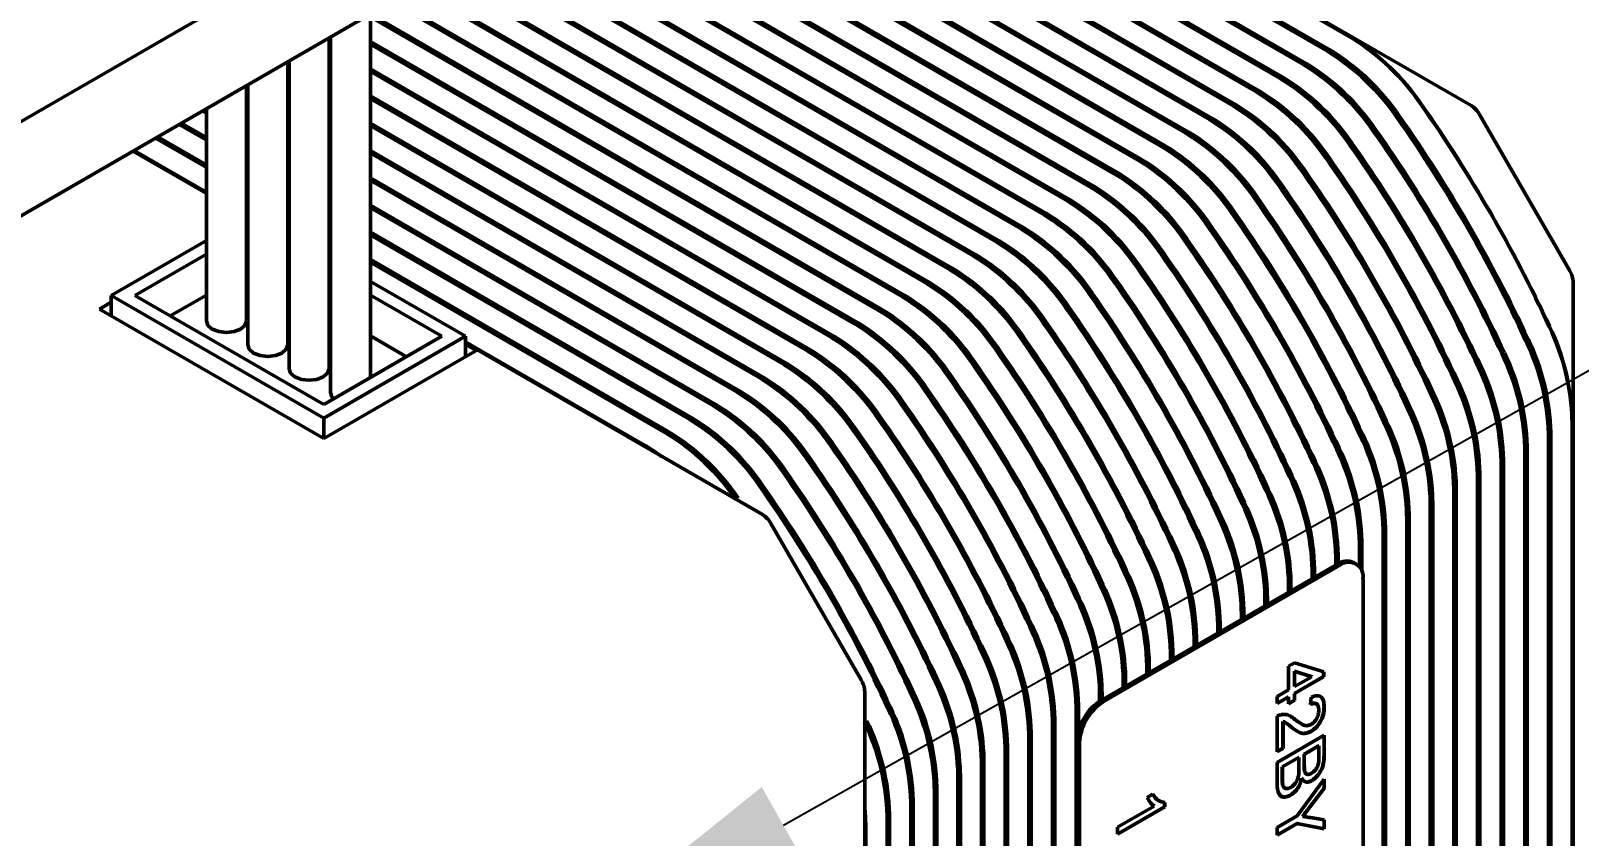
# Model space of a CAD drawing. Header units: millimetres. Extents: x 0 to 2215, y 0 to 863.
# Drawn here: x 1411.73 to 1434.9, y 545.28 to 557.33 of the extents above; entities that cross this region are included whole.
import ezdxf
from ezdxf import colors
from ezdxf.entities.mleader import LeaderData, LeaderLine
from ezdxf.math import Vec2, Vec3

# ---------------------------------------------------------------- set-up
doc = ezdxf.new("R2010")
doc.units = ezdxf.units.MM
doc.layers.add('粗实线层', color=7, linetype='Continuous', lineweight=50)
doc.styles.get("Standard").update_dxf_attribs({"font": ''})
doc.styles.get('Standard').set_extended_font_data('汉仪长仿宋体')

msp = doc.modelspace()

# ---------------------------------------------------------------- linework, layer by layer
at = {"layer": '粗实线层'}
for p, q in [((1324.817, 505.883), (1452.096, 579.359)), ((1394.357, 544.618), (1429.535, 564.926)), ((1431.493, 557.226), (1423.845, 561.641)), ((1423.863, 561.651), (1433.289, 556.21)), ((1431.139, 557.022), (1423.492, 561.437)), ((1423.527, 561.458), (1431.175, 557.043)), ((1430.786, 556.818), (1423.138, 561.233)), ((1423.174, 561.253), (1430.821, 556.839)), ((1422.466, 560.845), (1430.114, 556.43)), ((1430.432, 556.614), (1422.785, 561.029)), ((1422.82, 561.049), (1430.468, 556.635)), ((1429.725, 556.206), (1422.078, 560.621)), ((1422.113, 560.641), (1429.76, 556.226)), ((1430.079, 556.41), (1422.431, 560.825)), ((1429.372, 556.002), (1421.724, 560.417)), ((1421.759, 560.437), (1429.407, 556.022)), ((1429.018, 555.798), (1421.37, 560.213)), ((1421.406, 560.233), (1429.053, 555.818)), ((1428.664, 555.594), (1421.017, 560.008)), ((1421.052, 560.029), (1428.7, 555.614)), ((1428.311, 555.39), (1420.663, 559.804)), ((1420.699, 559.825), (1428.346, 555.41)), ((1427.957, 555.185), (1420.31, 559.6)), ((1420.345, 559.621), (1427.993, 555.206)), ((1419.638, 559.212), (1427.286, 554.798)), ((1427.604, 554.981), (1419.956, 559.396)), ((1419.992, 559.417), (1427.639, 555.002)), ((1426.897, 554.573), (1419.249, 558.988)), ((1419.284, 559.008), (1426.932, 554.594)), ((1427.25, 554.777), (1419.603, 559.192)), ((1426.543, 554.369), (1418.896, 558.784)), ((1418.931, 558.804), (1426.579, 554.389)), ((1426.19, 554.165), (1418.542, 558.58)), ((1418.577, 558.6), (1426.225, 554.185)), ((1425.836, 553.961), (1418.188, 558.376)), ((1418.224, 558.396), (1425.871, 553.981)), ((1425.482, 553.757), (1417.835, 558.172)), ((1417.87, 558.192), (1425.518, 553.777)), ((1425.129, 553.553), (1417.481, 557.967)), ((1417.517, 557.988), (1425.164, 553.573)), ((1424.775, 553.348), (1417.128, 557.763)), ((1417.163, 557.784), (1424.811, 553.369)), ((1416.812, 552.138), (1416.812, 557.581)), ((1416.812, 557.578), (1424.457, 553.165)), ((1424.422, 553.144), (1416.812, 557.537)), ((1416.193, 552.271), (1416.193, 557.224)), ((1416.212, 557.235), (1416.212, 551.914)), ((1416.812, 557.17), (1424.104, 552.961)), ((1424.068, 552.94), (1416.812, 557.129)), ((1431.511, 557.216), (1431.493, 557.226)), ((1416.193, 557.119), (1416.212, 557.108)), ((1416.212, 557.067), (1416.193, 557.078)), ((1431.157, 557.012), (1431.139, 557.022)), ((1431.157, 557.012), (1431.14, 557.022)), ((1415.575, 552.628), (1415.575, 556.867)), ((1415.593, 556.877), (1415.593, 552.271)), ((1416.193, 556.711), (1416.212, 556.7)), ((1416.212, 556.659), (1416.193, 556.67)), ((1416.812, 556.762), (1423.75, 552.757)), ((1423.715, 552.736), (1416.812, 556.721)), ((1430.804, 556.808), (1430.786, 556.818)), ((1430.803, 556.808), (1430.786, 556.818)), ((1414.956, 552.986), (1414.956, 556.509)), ((1414.975, 556.52), (1414.975, 552.628)), ((1415.575, 556.66), (1415.593, 556.649)), ((1415.593, 556.608), (1415.575, 556.619)), ((1430.45, 556.604), (1430.432, 556.614)), ((1430.45, 556.604), (1430.433, 556.614)), ((1414.956, 556.201), (1414.975, 556.19)), ((1415.575, 556.252), (1415.593, 556.241)), ((1415.593, 556.2), (1415.575, 556.211)), ((1416.193, 556.303), (1416.212, 556.292)), ((1416.212, 556.251), (1416.193, 556.262)), ((1416.812, 556.354), (1423.397, 552.552)), ((1423.361, 552.532), (1416.812, 556.313)), ((1429.743, 556.196), (1429.725, 556.206)), ((1429.743, 556.196), (1429.725, 556.206)), ((1430.097, 556.4), (1430.079, 556.41)), ((1430.096, 556.4), (1430.079, 556.41)), ((1414.356, 556.098), (1414.299, 556.131)), ((1414.335, 556.151), (1414.356, 556.139)), ((1414.356, 556.163), (1414.356, 552.986)), ((1414.975, 556.149), (1414.956, 556.16)), ((1429.39, 555.991), (1429.372, 556.002)), ((1429.389, 555.992), (1429.372, 556.002)), ((1434.765, 553.737), (1433.414, 556.078)), ((1413.628, 555.743), (1414.356, 555.322)), ((1414.356, 555.69), (1413.946, 555.926)), ((1413.981, 555.947), (1414.356, 555.731)), ((1414.956, 555.792), (1414.975, 555.782)), ((1414.975, 555.741), (1414.956, 555.752)), ((1415.575, 555.843), (1415.593, 555.833)), ((1415.593, 555.792), (1415.575, 555.803)), ((1416.193, 555.894), (1416.212, 555.884)), ((1416.212, 555.843), (1416.193, 555.854)), ((1416.812, 555.945), (1423.043, 552.348)), ((1423.008, 552.328), (1416.812, 555.905)), ((1429.036, 555.787), (1429.018, 555.798)), ((1429.036, 555.788), (1429.018, 555.798)), ((1413.256, 555.528), (1414.356, 554.894)), ((1413.274, 555.539), (1414.356, 554.914)), ((1414.356, 555.282), (1413.592, 555.722)), ((1416.812, 555.537), (1422.689, 552.144)), ((1428.682, 555.583), (1428.664, 555.594)), ((1428.682, 555.583), (1428.665, 555.593)), ((1414.956, 555.384), (1414.975, 555.373)), ((1414.975, 555.333), (1414.956, 555.343)), ((1415.575, 555.435), (1415.593, 555.424)), ((1415.593, 555.384), (1415.575, 555.394)), ((1416.193, 555.486), (1416.212, 555.475)), ((1416.212, 555.435), (1416.193, 555.445)), ((1422.654, 552.124), (1416.812, 555.496)), ((1428.329, 555.379), (1428.311, 555.39)), ((1428.329, 555.379), (1428.311, 555.389)), ((1416.193, 555.078), (1416.212, 555.067)), ((1416.812, 555.129), (1422.336, 551.94)), ((1422.301, 551.92), (1416.812, 555.088)), ((1427.975, 555.175), (1427.957, 555.185)), ((1427.975, 555.175), (1427.958, 555.185)), ((1414.956, 554.976), (1414.975, 554.965)), ((1414.975, 554.924), (1414.956, 554.935)), ((1415.575, 555.027), (1415.593, 555.016)), ((1415.593, 554.975), (1415.575, 554.986)), ((1416.212, 555.026), (1416.193, 555.037)), ((1427.622, 554.971), (1427.604, 554.981)), ((1427.621, 554.971), (1427.604, 554.981)), ((1415.575, 554.619), (1415.593, 554.608)), ((1415.593, 554.567), (1415.575, 554.578)), ((1416.193, 554.67), (1416.212, 554.659)), ((1416.212, 554.618), (1416.193, 554.629)), ((1416.812, 554.721), (1421.982, 551.736)), ((1421.947, 551.716), (1416.812, 554.68)), ((1427.268, 554.767), (1427.25, 554.777)), ((1427.268, 554.767), (1427.251, 554.777)), ((1414.956, 554.568), (1414.975, 554.557)), ((1414.956, 554.547), (1414.965, 554.542)), ((1414.975, 554.547), (1414.956, 554.537)), ((1426.561, 554.359), (1426.543, 554.369)), ((1426.561, 554.359), (1426.543, 554.369)), ((1426.915, 554.563), (1426.897, 554.573)), ((1426.914, 554.563), (1426.897, 554.573)), ((1414.356, 554.19), (1412.932, 553.368)), ((1414.975, 554.343), (1414.956, 554.332)), ((1415.593, 554.281), (1415.575, 554.292)), ((1416.193, 554.262), (1416.212, 554.251)), ((1416.212, 554.21), (1416.193, 554.221)), ((1416.812, 554.313), (1421.629, 551.532)), ((1421.593, 551.512), (1416.812, 554.272)), ((1426.208, 554.155), (1426.19, 554.165)), ((1426.207, 554.155), (1426.19, 554.165)), ((1414.356, 553.986), (1413.286, 553.368)), ((1415.593, 554.077), (1415.575, 554.088)), ((1416.212, 553.924), (1416.193, 553.935)), ((1416.812, 553.904), (1421.275, 551.328)), ((1425.854, 553.95), (1425.836, 553.961)), ((1425.854, 553.951), (1425.836, 553.961)), ((1414.975, 553.731), (1414.956, 553.72)), ((1416.212, 553.72), (1416.193, 553.731)), ((1421.24, 551.307), (1416.812, 553.864)), ((1425.5, 553.746), (1425.482, 553.757)), ((1425.5, 553.746), (1425.483, 553.757)), ((1415.593, 553.465), (1415.575, 553.476)), ((1418.236, 552.756), (1416.812, 553.578)), ((1425.147, 553.542), (1425.129, 553.553)), ((1425.147, 553.542), (1425.129, 553.552)), ((1434.817, 539.823), (1434.817, 553.563)), ((1412.932, 553.266), (1412.755, 553.164)), ((1412.932, 553.368), (1412.932, 553.062)), ((1412.932, 553.368), (1416.114, 551.531)), ((1413.286, 553.368), (1416.114, 551.736)), ((1414.356, 553.374), (1413.816, 553.062)), ((1417.882, 552.756), (1416.812, 553.374)), ((1424.793, 553.338), (1424.775, 553.348)), ((1424.793, 553.338), (1424.776, 553.348)), ((1412.755, 553.164), (1416.114, 551.225)), ((1416.212, 553.108), (1416.193, 553.119)), ((1424.44, 553.134), (1424.422, 553.144)), ((1424.44, 553.134), (1424.422, 553.144)), ((1416.114, 551.531), (1418.236, 552.756)), ((1416.114, 551.736), (1417.882, 552.756)), ((1417.352, 552.45), (1416.812, 552.761)), ((1418.236, 552.756), (1418.236, 552.45)), ((1423.733, 552.726), (1423.715, 552.736)), ((1423.732, 552.726), (1423.715, 552.736)), ((1424.086, 552.93), (1424.068, 552.94)), ((1424.086, 552.93), (1424.069, 552.94)), ((1416.114, 551.225), (1418.412, 552.552)), ((1418.236, 552.674), (1420.922, 551.124)), ((1418.395, 552.542), (1418.236, 552.634)), ((1418.412, 552.552), (1422.682, 550.087)), ((1423.379, 552.522), (1423.361, 552.532)), ((1423.379, 552.522), (1423.361, 552.532)), ((1423.026, 552.318), (1423.008, 552.328)), ((1423.025, 552.318), (1423.008, 552.328)), ((1422.672, 552.114), (1422.654, 552.124)), ((1422.672, 552.114), (1422.654, 552.124)), ((1422.318, 551.909), (1422.301, 551.92)), ((1422.318, 551.91), (1422.301, 551.92)), ((1421.965, 551.705), (1421.947, 551.716)), ((1421.965, 551.705), (1421.947, 551.716)), ((1416.114, 551.531), (1416.114, 551.225)), ((1421.611, 551.501), (1421.593, 551.512)), ((1421.611, 551.501), (1421.594, 551.511)), ((1434.8, 551.52), (1434.8, 551.499)), ((1434.8, 541.866), (1434.8, 551.499)), ((1421.258, 551.297), (1421.24, 551.307)), ((1421.258, 551.297), (1421.24, 551.307)), ((1434.092, 551.111), (1434.092, 551.091)), ((1434.128, 551.111), (1434.128, 541.478)), ((1434.446, 551.315), (1434.446, 551.295)), ((1434.446, 541.662), (1434.446, 551.295)), ((1434.481, 551.315), (1434.481, 541.682)), ((1433.739, 550.907), (1433.739, 550.887)), ((1433.739, 541.254), (1433.739, 550.887)), ((1433.774, 550.907), (1433.774, 541.274)), ((1434.092, 541.458), (1434.092, 551.091)), ((1433.385, 550.703), (1433.385, 550.683)), ((1433.385, 541.05), (1433.385, 550.683)), ((1433.421, 550.703), (1433.421, 541.07)), ((1433.032, 550.499), (1433.032, 550.479)), ((1433.032, 540.846), (1433.032, 550.479)), ((1433.067, 550.499), (1433.067, 540.866)), ((1432.678, 550.295), (1432.678, 550.275)), ((1432.678, 540.641), (1432.678, 550.275)), ((1432.714, 550.295), (1432.714, 540.662)), ((1424.159, 547.614), (1422.807, 549.955)), ((1432.325, 550.091), (1432.325, 550.07)), ((1432.325, 540.437), (1432.325, 550.07)), ((1432.36, 550.091), (1432.36, 540.458)), ((1431.971, 549.887), (1431.971, 549.866)), ((1431.971, 540.233), (1431.971, 549.866)), ((1432.006, 549.887), (1432.006, 540.254)), ((1431.264, 549.479), (1431.264, 549.458)), ((1431.299, 549.479), (1431.299, 549.357)), ((1431.618, 549.683), (1431.618, 549.662)), ((1431.618, 549.307), (1431.618, 549.662)), ((1431.653, 549.683), (1431.653, 549.24)), ((1431.282, 549.347), (1427.746, 547.306)), ((1431.317, 549.327), (1427.782, 547.285)), ((1430.91, 549.274), (1430.91, 549.254)), ((1430.91, 549.133), (1430.91, 549.254)), ((1430.946, 549.274), (1430.946, 549.153)), ((1431.264, 549.337), (1431.264, 549.458)), ((1431.567, 549.351), (1431.532, 549.372)), ((1430.557, 549.07), (1430.557, 549.05)), ((1430.557, 548.929), (1430.557, 549.05)), ((1430.592, 549.07), (1430.592, 548.949)), ((1431.671, 540.549), (1431.671, 549.122)), ((1430.203, 548.866), (1430.203, 548.846)), ((1430.203, 548.724), (1430.203, 548.846)), ((1430.239, 548.866), (1430.239, 548.745)), ((1429.85, 548.662), (1429.85, 548.642)), ((1429.85, 548.52), (1429.85, 548.642)), ((1429.885, 548.662), (1429.885, 548.541)), ((1429.496, 548.458), (1429.496, 548.438)), ((1429.496, 548.316), (1429.496, 548.438)), ((1429.532, 548.458), (1429.532, 548.337)), ((1429.143, 548.254), (1429.143, 548.233)), ((1429.143, 548.112), (1429.143, 548.233)), ((1429.178, 548.254), (1429.178, 548.133)), ((1428.789, 548.05), (1428.789, 548.029)), ((1428.789, 547.908), (1428.789, 548.029)), ((1428.825, 548.05), (1428.825, 547.928)), ((1430.556, 547.818), (1430.647, 547.871)), ((1430.647, 547.871), (1431.082, 547.735)), ((1428.082, 547.642), (1428.082, 547.621)), ((1428.117, 547.642), (1428.117, 547.52)), ((1428.436, 547.846), (1428.436, 547.825)), ((1428.436, 547.704), (1428.436, 547.825)), ((1428.471, 547.846), (1428.471, 547.724)), ((1430.556, 547.463), (1430.556, 547.818)), ((1430.898, 547.664), (1430.643, 547.744)), ((1430.643, 547.744), (1430.643, 547.517)), ((1430.643, 547.744), (1430.647, 547.742)), ((1431.078, 547.663), (1430.643, 547.412)), ((1430.647, 547.742), (1430.647, 547.515)), ((1430.902, 547.662), (1430.647, 547.742)), ((1430.647, 547.515), (1430.902, 547.662)), ((1431.082, 547.661), (1430.647, 547.41)), ((1430.898, 547.664), (1430.902, 547.662)), ((1431.078, 547.736), (1431.078, 547.663)), ((1431.078, 547.663), (1431.082, 547.661)), ((1431.082, 547.735), (1431.082, 547.661)), ((1424.211, 533.7), (1424.211, 547.44)), ((1427.728, 547.437), (1427.728, 547.417)), ((1427.728, 547.295), (1427.728, 547.417)), ((1427.764, 547.437), (1427.764, 547.316)), ((1428.082, 547.5), (1428.082, 547.621)), ((1430.384, 547.363), (1430.556, 547.463)), ((1430.643, 547.517), (1430.647, 547.515)), ((1430.643, 547.412), (1430.643, 547.308)), ((1430.643, 547.412), (1430.647, 547.41)), ((1430.647, 547.41), (1430.647, 547.306)), ((1427.375, 547.233), (1427.375, 547.213)), ((1427.375, 537.58), (1427.375, 547.213)), ((1427.41, 547.233), (1427.41, 546.831)), ((1430.384, 547.258), (1430.384, 547.363)), ((1430.553, 547.36), (1430.384, 547.263)), ((1430.556, 547.358), (1430.384, 547.258)), ((1430.553, 547.36), (1430.556, 547.358)), ((1430.556, 547.253), (1430.556, 547.358)), ((1430.643, 547.308), (1430.556, 547.257)), ((1430.647, 547.306), (1430.556, 547.253)), ((1430.643, 547.308), (1430.647, 547.306)), ((1430.883, 547.243), (1430.892, 547.353)), ((1431.087, 547.208), (1431.091, 547.206)), ((1427.021, 547.029), (1427.021, 547.009)), ((1427.021, 537.376), (1427.021, 547.009)), ((1427.057, 547.029), (1427.057, 537.396)), ((1430.384, 546.536), (1430.384, 547.07)), ((1430.471, 546.99), (1430.471, 546.59)), ((1430.471, 546.99), (1430.475, 546.988)), ((1430.475, 546.988), (1430.475, 546.588)), ((1430.57, 547.079), (1430.587, 547.069)), ((1430.608, 547.055), (1430.645, 547.025)), ((1430.645, 547.025), (1430.754, 546.953)), ((1430.645, 547.025), (1430.648, 547.023)), ((1426.668, 546.825), (1426.668, 546.805)), ((1426.668, 537.172), (1426.668, 546.805)), ((1426.703, 546.825), (1426.703, 537.192)), ((1430.384, 546.379), (1431.091, 546.787)), ((1430.892, 546.844), (1430.896, 546.842)), ((1431.087, 546.785), (1431.087, 546.484)), ((1431.091, 546.787), (1431.091, 546.482)), ((1426.314, 546.621), (1426.314, 546.601)), ((1426.314, 536.968), (1426.314, 546.601)), ((1426.35, 546.621), (1426.35, 536.988)), ((1427.393, 546.694), (1427.393, 538.12)), ((1427.428, 546.673), (1427.428, 538.099)), ((1430.471, 546.59), (1430.384, 546.54)), ((1430.475, 546.588), (1430.384, 546.536)), ((1430.471, 546.59), (1430.475, 546.588)), ((1431.006, 546.627), (1430.788, 546.501)), ((1430.788, 546.501), (1430.788, 546.333)), ((1430.788, 546.501), (1430.792, 546.499)), ((1431.009, 546.625), (1430.792, 546.499)), ((1430.792, 546.499), (1430.792, 546.331)), ((1431.006, 546.627), (1431.009, 546.625)), ((1431.009, 546.469), (1431.009, 546.625)), ((1425.961, 546.417), (1425.961, 546.397)), ((1425.961, 536.764), (1425.961, 546.397)), ((1425.996, 546.417), (1425.996, 536.784)), ((1430.384, 546.073), (1430.384, 546.379)), ((1430.707, 546.454), (1430.462, 546.313)), ((1430.462, 546.313), (1430.462, 546.12)), ((1430.462, 546.313), (1430.466, 546.311)), ((1430.71, 546.452), (1430.466, 546.311)), ((1430.466, 546.311), (1430.466, 546.118)), ((1430.707, 546.454), (1430.71, 546.452)), ((1430.71, 546.272), (1430.71, 546.452)), ((1430.797, 546.24), (1430.8, 546.238)), ((1425.254, 546.009), (1425.254, 545.988)), ((1425.289, 546.009), (1425.289, 536.376)), ((1425.607, 546.213), (1425.607, 546.192)), ((1425.607, 536.559), (1425.607, 546.192)), ((1425.643, 546.213), (1425.643, 536.58)), ((1430.465, 546.052), (1430.469, 546.05)), ((1430.684, 545.577), (1431.091, 546.127)), ((1430.752, 546.142), (1430.756, 546.14)), ((1430.904, 546.108), (1430.908, 546.106)), ((1431.087, 546.122), (1431.087, 545.992)), ((1431.091, 546.127), (1431.091, 545.99)), ((1424.9, 545.805), (1424.9, 545.784)), ((1424.9, 536.151), (1424.9, 545.784)), ((1424.935, 545.805), (1424.935, 536.172)), ((1425.254, 536.355), (1425.254, 545.988)), ((1428.441, 545.854), (1428.525, 545.903)), ((1428.698, 545.781), (1428.698, 545.714)), ((1428.702, 545.779), (1428.702, 545.712)), ((1430.583, 545.891), (1430.586, 545.889)), ((1431.087, 545.992), (1430.871, 545.709)), ((1431.091, 545.99), (1430.875, 545.707)), ((1431.087, 545.992), (1431.091, 545.99)), ((1424.547, 545.601), (1424.547, 545.58)), ((1424.547, 535.947), (1424.547, 545.58)), ((1424.582, 545.601), (1424.582, 535.968)), ((1427.994, 545.408), (1428.545, 545.726)), ((1428.698, 545.714), (1427.994, 545.307)), ((1428.702, 545.712), (1427.994, 545.303)), ((1428.698, 545.714), (1428.702, 545.712)), ((1430.384, 545.404), (1430.684, 545.577)), ((1430.766, 545.571), (1430.77, 545.569)), ((1430.883, 545.552), (1431.091, 545.52)), ((1424.228, 545.396), (1424.228, 535.763)), ((1427.994, 545.303), (1427.994, 545.408)), ((1430.68, 545.464), (1430.384, 545.293)), ((1430.684, 545.462), (1430.384, 545.289)), ((1430.384, 545.289), (1430.384, 545.404)), ((1431.087, 545.385), (1430.68, 545.464)), ((1430.68, 545.464), (1430.684, 545.462)), ((1431.091, 545.383), (1430.684, 545.462)), ((1431.087, 545.52), (1431.087, 545.385)), ((1431.087, 545.385), (1431.091, 545.383)), ((1431.091, 545.52), (1431.091, 545.383))]:
    msp.add_line(p, q, dxfattribs=at)
at = {"layer": '粗实线层', "flags": 128}
for points in [[(1414.356, 552.986), (1414.379, 552.919), (1414.444, 552.863), (1414.541, 552.826), (1414.656, 552.812), (1414.771, 552.826), (1414.868, 552.863)], [(1414.868, 552.863), (1414.933, 552.919), (1414.956, 552.986)], [(1414.975, 552.628), (1414.997, 552.562), (1415.062, 552.506), (1415.16, 552.468), (1415.275, 552.455), (1415.389, 552.468), (1415.487, 552.506)], [(1415.487, 552.506), (1415.552, 552.562), (1415.575, 552.628)], [(1415.593, 552.271), (1415.616, 552.205), (1415.681, 552.149), (1415.778, 552.111), (1415.893, 552.098), (1416.008, 552.111), (1416.105, 552.149)], [(1416.105, 552.149), (1416.17, 552.205), (1416.193, 552.271)], [(1416.212, 551.914), (1416.235, 551.848), (1416.26, 551.82)], [(1420.922, 551.124), (1421.061, 551.037), (1421.171, 550.959)], [(1424.211, 545.695), (1424.223, 545.56), (1424.228, 545.396)]]:
    msp.add_lwpolyline(points, dxfattribs=at)
at = {"layer": '粗实线层'}
for centre, radius, start, end in [((1429.713, 554.317), 3.411, 34.1477, 58.5411), ((1429.748, 554.336), 3.377, 34.1477, 58.5411), ((1429.359, 554.113), 3.411, 34.1477, 58.5411), ((1429.395, 554.132), 3.377, 34.1477, 58.5411), ((1429.395, 554.133), 3.411, 34.1477, 58.5411), ((1429.006, 553.909), 3.411, 34.1477, 58.5411), ((1429.041, 553.928), 3.377, 34.1477, 58.5411), ((1429.041, 553.929), 3.411, 34.1477, 58.5411), ((1428.652, 553.705), 3.411, 34.1477, 58.5411), ((1428.688, 553.723), 3.377, 34.1477, 58.5411), ((1428.687, 553.725), 3.411, 34.1477, 58.5411), ((1427.945, 553.296), 3.411, 34.1477, 58.5411), ((1427.98, 553.317), 3.411, 34.1477, 58.5411), ((1428.299, 553.5), 3.411, 34.1477, 58.5411), ((1428.334, 553.519), 3.377, 34.1477, 58.5411), ((1428.334, 553.521), 3.411, 34.1477, 58.5411), ((1414.91, 543.834), 21.549, 24.8786, 35.1214), ((1414.952, 543.859), 21.506, 24.8786, 35.1214), ((1433.098, 555.904), 0.361, 28.8556, 58.0453), ((1427.591, 553.092), 3.411, 34.1477, 58.5411), ((1427.627, 553.111), 3.377, 34.1477, 58.5411), ((1427.627, 553.113), 3.411, 34.1477, 58.5411), ((1427.98, 553.315), 3.377, 34.1477, 58.5411), ((1414.556, 543.63), 21.549, 24.8786, 35.1214), ((1414.599, 543.654), 21.506, 24.8786, 35.1214), ((1414.592, 543.65), 21.549, 24.8786, 35.1214), ((1427.238, 552.888), 3.411, 34.1477, 58.5411), ((1427.273, 552.907), 3.377, 34.1477, 58.5411), ((1427.273, 552.909), 3.411, 34.1477, 58.5411), ((1414.203, 543.426), 21.549, 24.8786, 35.1214), ((1414.245, 543.45), 21.506, 24.8786, 35.1214), ((1414.238, 543.446), 21.549, 24.8786, 35.1214), ((1426.884, 552.684), 3.411, 34.1477, 58.5411), ((1426.92, 552.703), 3.377, 34.1477, 58.5411), ((1426.92, 552.704), 3.411, 34.1477, 58.5411), ((1413.849, 543.222), 21.549, 24.8786, 35.1214), ((1413.892, 543.246), 21.506, 24.8786, 35.1214), ((1413.884, 543.242), 21.549, 24.8786, 35.1214), ((1426.531, 552.48), 3.411, 34.1477, 58.5411), ((1426.566, 552.499), 3.377, 34.1477, 58.5411), ((1426.566, 552.5), 3.411, 34.1477, 58.5411), ((1413.496, 543.018), 21.549, 24.8786, 35.1214), ((1413.538, 543.042), 21.506, 24.8786, 35.1214), ((1413.531, 543.038), 21.549, 24.8786, 35.1214), ((1426.177, 552.276), 3.411, 34.1477, 58.5411), ((1426.213, 552.295), 3.377, 34.1477, 58.5411), ((1426.213, 552.296), 3.411, 34.1477, 58.5411), ((1413.142, 542.814), 21.549, 24.8786, 35.1214), ((1413.185, 542.838), 21.506, 24.8786, 35.1214), ((1413.177, 542.834), 21.549, 24.8786, 35.1214), ((1425.824, 552.072), 3.411, 34.1477, 58.5411), ((1425.859, 552.091), 3.377, 34.1477, 58.5411), ((1425.859, 552.092), 3.411, 34.1477, 58.5411), ((1412.47, 542.426), 21.549, 24.8786, 35.1214), ((1412.788, 542.609), 21.549, 24.8786, 35.1214), ((1412.831, 542.634), 21.506, 24.8786, 35.1214), ((1412.824, 542.63), 21.549, 24.8786, 35.1214), ((1425.152, 551.684), 3.411, 34.1477, 58.5411), ((1425.47, 551.868), 3.411, 34.1477, 58.5411), ((1425.506, 551.887), 3.377, 34.1477, 58.5411), ((1425.505, 551.888), 3.411, 34.1477, 58.5411), ((1412.081, 542.201), 21.549, 24.8786, 35.1214), ((1412.124, 542.226), 21.506, 24.8786, 35.1214), ((1412.117, 542.222), 21.549, 24.8786, 35.1214), ((1412.435, 542.405), 21.549, 24.8786, 35.1214), ((1412.477, 542.43), 21.506, 24.8786, 35.1214), ((1424.763, 551.459), 3.411, 34.1477, 58.5411), ((1424.798, 551.478), 3.377, 34.1477, 58.5411), ((1424.798, 551.48), 3.411, 34.1477, 58.5411), ((1425.117, 551.664), 3.411, 34.1477, 58.5411), ((1425.152, 551.682), 3.377, 34.1477, 58.5411), ((1411.728, 541.997), 21.549, 24.8786, 35.1214), ((1411.77, 542.022), 21.506, 24.8786, 35.1214), ((1411.763, 542.018), 21.549, 24.8786, 35.1214), ((1424.409, 551.255), 3.411, 34.1477, 58.5411), ((1424.445, 551.274), 3.377, 34.1477, 58.5411), ((1424.445, 551.276), 3.411, 34.1477, 58.5411), ((1411.374, 541.793), 21.549, 24.8786, 35.1214), ((1411.417, 541.818), 21.506, 24.8786, 35.1214), ((1411.41, 541.813), 21.549, 24.8786, 35.1214), ((1424.056, 551.051), 3.411, 34.1477, 58.5411), ((1424.091, 551.07), 3.377, 34.1477, 58.5411), ((1424.091, 551.072), 3.411, 34.1477, 58.5411), ((1411.021, 541.589), 21.549, 24.8786, 35.1214), ((1411.063, 541.613), 21.506, 24.8786, 35.1214), ((1411.056, 541.609), 21.549, 24.8786, 35.1214), ((1423.702, 550.847), 3.411, 34.1477, 58.5411), ((1423.738, 550.866), 3.377, 34.1477, 58.5411), ((1423.738, 550.868), 3.411, 34.1477, 58.5411), ((1410.667, 541.385), 21.549, 24.8786, 35.1214), ((1410.71, 541.409), 21.506, 24.8786, 35.1214), ((1410.703, 541.405), 21.549, 24.8786, 35.1214), ((1434.457, 553.55), 0.361, 1.9565, 31.1437), ((1423.349, 550.643), 3.411, 34.1477, 58.5411), ((1423.384, 550.662), 3.377, 34.1477, 58.5411), ((1423.384, 550.663), 3.411, 34.1477, 58.5411), ((1410.314, 541.181), 21.549, 24.8786, 35.1214), ((1410.356, 541.205), 21.506, 24.8786, 35.1214), ((1410.349, 541.201), 21.549, 24.8786, 35.1214), ((1422.995, 550.439), 3.411, 34.1477, 58.5411), ((1423.031, 550.458), 3.377, 34.1477, 58.5411), ((1423.031, 550.459), 3.411, 34.1477, 58.5411), ((1409.642, 540.793), 21.549, 24.8786, 35.1214), ((1409.96, 540.977), 21.549, 24.8786, 35.1214), ((1410.003, 541.001), 21.506, 24.8786, 35.1214), ((1409.995, 540.997), 21.549, 24.8786, 35.1214), ((1422.324, 550.051), 3.411, 34.1477, 58.5411), ((1422.642, 550.235), 3.411, 34.1477, 58.5411), ((1422.677, 550.254), 3.377, 34.1477, 58.5411), ((1422.677, 550.255), 3.411, 34.1477, 58.5411), ((1409.253, 540.568), 21.549, 24.8786, 35.1214), ((1409.295, 540.593), 21.506, 24.8786, 35.1214), ((1409.288, 540.589), 21.549, 24.8786, 35.1214), ((1409.606, 540.772), 21.549, 24.8786, 35.1214), ((1409.649, 540.797), 21.506, 24.8786, 35.1214), ((1421.935, 549.827), 3.411, 34.1477, 58.5411), ((1421.97, 549.845), 3.377, 34.1477, 58.5411), ((1421.97, 549.847), 3.411, 34.1477, 58.5411), ((1422.288, 550.031), 3.411, 34.1477, 58.5411), ((1422.324, 550.05), 3.377, 34.1477, 58.5411), ((1408.899, 540.364), 21.549, 24.8786, 35.1214), ((1408.942, 540.389), 21.506, 24.8786, 35.1214), ((1408.935, 540.385), 21.549, 24.8786, 35.1214), ((1431.389, 551.412), 3.411, 1.461, 25.8519), ((1431.423, 551.433), 3.377, 1.461, 25.8519), ((1421.581, 549.622), 3.411, 34.1477, 58.5411), ((1421.617, 549.641), 3.377, 34.1477, 58.5411), ((1421.616, 549.643), 3.411, 34.1477, 58.5411), ((1408.546, 540.16), 21.549, 24.8786, 35.1214), ((1408.588, 540.185), 21.506, 24.8786, 35.1214), ((1408.581, 540.181), 21.549, 24.8786, 35.1214), ((1430.682, 551.004), 3.411, 1.461, 25.8519), ((1430.716, 551.025), 3.377, 1.461, 25.8519), ((1430.717, 551.024), 3.411, 1.461, 25.8519), ((1431.036, 551.208), 3.411, 1.461, 25.8519), ((1431.07, 551.229), 3.377, 1.461, 25.8519), ((1431.071, 551.228), 3.411, 1.461, 25.8519), ((1421.227, 549.418), 3.411, 34.1477, 58.5411), ((1421.263, 549.437), 3.377, 34.1477, 58.5411), ((1421.263, 549.439), 3.411, 34.1477, 58.5411), ((1408.192, 539.956), 21.549, 24.8786, 35.1214), ((1408.235, 539.981), 21.506, 24.8786, 35.1214), ((1408.228, 539.976), 21.549, 24.8786, 35.1214), ((1430.329, 550.8), 3.411, 1.461, 25.8519), ((1430.363, 550.821), 3.377, 1.461, 25.8519), ((1430.364, 550.82), 3.411, 1.461, 25.8519), ((1420.874, 549.214), 3.411, 34.1477, 58.5411), ((1420.909, 549.233), 3.377, 34.1477, 58.5411), ((1420.909, 549.235), 3.411, 34.1477, 58.5411), ((1407.839, 539.752), 21.549, 24.8786, 35.1214), ((1407.881, 539.777), 21.506, 24.8786, 35.1214), ((1407.874, 539.772), 21.549, 24.8786, 35.1214), ((1429.975, 550.596), 3.411, 1.461, 25.8519), ((1430.009, 550.617), 3.377, 1.461, 25.8519), ((1430.01, 550.616), 3.411, 1.461, 25.8519), ((1420.52, 549.01), 3.411, 34.1477, 58.5411), ((1420.556, 549.029), 3.377, 34.1477, 58.5411), ((1420.556, 549.031), 3.411, 34.1477, 58.5411), ((1407.485, 539.548), 21.549, 24.8786, 35.1214), ((1407.528, 539.572), 21.506, 24.8786, 35.1214), ((1407.521, 539.568), 21.549, 24.8786, 35.1214), ((1429.621, 550.392), 3.411, 1.461, 25.8519), ((1429.656, 550.413), 3.377, 1.461, 25.8519), ((1429.657, 550.412), 3.411, 1.461, 25.8519), ((1420.167, 548.806), 3.411, 34.1477, 58.5411), ((1420.202, 548.825), 3.377, 34.1477, 58.5411), ((1420.202, 548.827), 3.411, 34.1477, 58.5411), ((1407.132, 539.344), 21.549, 24.8786, 35.1214), ((1407.174, 539.368), 21.506, 24.8786, 35.1214), ((1407.167, 539.364), 21.549, 24.8786, 35.1214), ((1429.268, 550.188), 3.411, 1.461, 25.8519), ((1429.302, 550.209), 3.377, 1.461, 25.8519), ((1429.303, 550.208), 3.411, 1.461, 25.8519), ((1419.813, 548.602), 3.411, 34.1477, 58.5411), ((1419.849, 548.621), 3.377, 34.1477, 58.5411), ((1419.849, 548.622), 3.411, 34.1477, 58.5411), ((1406.425, 538.936), 21.549, 24.8786, 35.1214), ((1406.467, 538.96), 21.506, 24.8786, 35.1214), ((1406.46, 538.956), 21.549, 24.8786, 35.1214), ((1406.778, 539.14), 21.549, 24.8786, 35.1214), ((1406.821, 539.164), 21.506, 24.8786, 35.1214), ((1406.813, 539.16), 21.549, 24.8786, 35.1214), ((1428.914, 549.983), 3.411, 1.461, 25.8519), ((1428.948, 550.005), 3.377, 1.461, 25.8519), ((1428.95, 550.004), 3.411, 1.461, 25.8519), ((1419.46, 548.398), 3.411, 34.1477, 58.5411), ((1419.495, 548.417), 3.377, 34.1477, 58.5411), ((1419.495, 548.418), 3.411, 34.1477, 58.5411), ((1406.071, 538.731), 21.549, 24.8786, 35.1214), ((1406.113, 538.756), 21.506, 24.8786, 35.1214), ((1406.106, 538.752), 21.549, 24.8786, 35.1214), ((1428.561, 549.779), 3.411, 1.461, 25.8519), ((1428.595, 549.801), 3.377, 1.461, 25.8519), ((1428.596, 549.8), 3.411, 1.461, 25.8519), ((1405.717, 538.527), 21.549, 24.8786, 35.1214), ((1405.76, 538.552), 21.506, 24.8786, 35.1214), ((1405.753, 538.548), 21.549, 24.8786, 35.1214), ((1427.889, 549.392), 3.411, 1.461, 25.8519), ((1428.207, 549.575), 3.411, 1.461, 25.8519), ((1428.241, 549.597), 3.377, 1.461, 25.8519), ((1428.243, 549.596), 3.411, 1.461, 25.8519), ((1405.364, 538.323), 21.549, 24.8786, 35.1214), ((1405.406, 538.348), 21.506, 24.8786, 35.1214), ((1405.399, 538.344), 21.549, 24.8786, 35.1214), ((1427.5, 549.167), 3.411, 1.461, 25.8519), ((1427.534, 549.188), 3.377, 1.461, 25.8519), ((1427.535, 549.187), 3.411, 1.461, 25.8519), ((1427.854, 549.371), 3.411, 1.461, 25.8519), ((1427.888, 549.392), 3.377, 1.461, 25.8519), ((1405.01, 538.119), 21.549, 24.8786, 35.1214), ((1405.053, 538.144), 21.506, 24.8786, 35.1214), ((1405.046, 538.14), 21.549, 24.8786, 35.1214), ((1427.147, 548.963), 3.411, 1.461, 25.8519), ((1427.181, 548.984), 3.377, 1.461, 25.8519), ((1427.182, 548.983), 3.411, 1.461, 25.8519), ((1426.793, 548.759), 3.411, 1.461, 25.8519), ((1426.827, 548.78), 3.377, 1.461, 25.8519), ((1426.828, 548.779), 3.411, 1.461, 25.8519), ((1422.491, 549.781), 0.361, 28.8556, 58.0453), ((1426.439, 548.555), 3.411, 1.461, 25.8519), ((1426.474, 548.576), 3.377, 1.461, 25.8519), ((1426.475, 548.575), 3.411, 1.461, 25.8519), ((1426.086, 548.351), 3.411, 1.461, 25.8519), ((1426.12, 548.372), 3.377, 1.461, 25.8519), ((1426.121, 548.371), 3.411, 1.461, 25.8519), ((1425.732, 548.147), 3.411, 1.461, 25.8519), ((1425.766, 548.168), 3.377, 1.461, 25.8519), ((1425.768, 548.167), 3.411, 1.461, 25.8519), ((1425.379, 547.942), 3.411, 1.461, 25.8519), ((1425.413, 547.964), 3.377, 1.461, 25.8519), ((1425.414, 547.963), 3.411, 1.461, 25.8519), ((1431.428, 549.142), 0.251, 65.6929, 125.6176), ((1431.455, 549.157), 0.218, 350.786, 129.2033), ((1424.672, 547.534), 3.411, 1.461, 25.8519), ((1424.706, 547.555), 3.377, 1.461, 25.8519), ((1424.707, 547.555), 3.411, 1.461, 25.8519), ((1425.025, 547.738), 3.411, 1.461, 25.8519), ((1425.059, 547.76), 3.377, 1.461, 25.8519), ((1425.061, 547.759), 3.411, 1.461, 25.8519), ((1424.318, 547.33), 3.411, 1.461, 25.8519), ((1424.352, 547.351), 3.377, 1.461, 25.8519), ((1424.353, 547.351), 3.411, 1.461, 25.8519), ((1423.965, 547.126), 3.411, 1.461, 25.8519), ((1423.999, 547.147), 3.377, 1.461, 25.8519), ((1424, 547.146), 3.411, 1.461, 25.8519), ((1423.611, 546.922), 3.411, 1.461, 25.8519), ((1423.645, 546.943), 3.377, 1.461, 25.8519), ((1423.646, 546.942), 3.411, 1.461, 25.8519), ((1423.257, 546.718), 3.411, 1.461, 25.8519), ((1423.292, 546.739), 3.377, 1.461, 25.8519), ((1423.293, 546.738), 3.411, 1.461, 25.8519), ((1422.904, 546.514), 3.411, 1.461, 25.8519), ((1422.938, 546.535), 3.377, 1.461, 25.8519), ((1422.939, 546.534), 3.411, 1.461, 25.8519), ((1422.55, 546.31), 3.411, 1.461, 25.8519), ((1422.584, 546.331), 3.377, 1.461, 25.8519), ((1422.586, 546.33), 3.411, 1.461, 25.8519), ((1423.85, 547.427), 0.361, 1.9565, 31.1437), ((1421.877, 545.923), 3.377, 1.461, 25.8519), ((1421.879, 545.922), 3.411, 1.461, 25.8519), ((1422.197, 546.105), 3.411, 1.461, 25.8519), ((1422.231, 546.127), 3.377, 1.461, 25.8519), ((1422.232, 546.126), 3.411, 1.461, 25.8519), ((1421.49, 545.697), 3.411, 1.461, 25.8519), ((1421.524, 545.719), 3.377, 1.461, 25.8519), ((1421.525, 545.718), 3.411, 1.461, 25.8519), ((1421.843, 545.901), 3.411, 1.461, 25.8519), ((1428.16, 546.659), 0.768, 122.6055, 177.3945), ((1428.196, 546.638), 0.768, 122.6055, 177.3945), ((1421.136, 545.493), 3.411, 1.461, 25.8519), ((1421.17, 545.514), 3.377, 1.461, 25.8519), ((1421.172, 545.514), 3.411, 1.461, 25.8519)]:
    msp.add_arc(centre, radius, start, end, dxfattribs=at)
for points, knots in [([(1430.976, 547.247), (1430.973, 547.252), (1430.961, 547.268), (1430.924, 547.267), (1430.894, 547.252), (1430.879, 547.245)], [0, 0, 0, 0, 0.195322, 0.596986, 1, 1, 1, 1]), ([(1431.009, 547.161), (1431.008, 547.183), (1431.005, 547.226), (1430.973, 547.262), (1430.929, 547.265), (1430.898, 547.25), (1430.883, 547.243)], [0, 0, 0, 0, 0.28041, 0.559489, 0.779375, 1, 1, 1, 1]), ([(1430.892, 547.353), (1430.923, 547.365), (1430.986, 547.389), (1431.055, 547.359), (1431.087, 547.29), (1431.09, 547.234), (1431.091, 547.206)], [0, 0, 0, 0, 0.280235, 0.558893, 0.779132, 1, 1, 1, 1]), ([(1431.087, 547.208), (1431.085, 547.171), (1431.081, 547.098), (1431.032, 546.984), (1430.965, 546.894), (1430.916, 546.861), (1430.892, 546.844)], [0, 0, 0, 0, 0.280482, 0.559644, 0.779749, 1, 1, 1, 1]), ([(1430.895, 546.946), (1430.913, 546.96), (1430.949, 546.986), (1430.987, 547.05), (1431.007, 547.111), (1431.009, 547.144), (1431.009, 547.161)], [0, 0, 0, 0, 0.27908, 0.558612, 0.779043, 1, 1, 1, 1]), ([(1431.091, 547.206), (1431.089, 547.169), (1431.085, 547.096), (1431.036, 546.982), (1430.968, 546.892), (1430.92, 546.859), (1430.896, 546.842)], [0, 0, 0, 0, 0.280482, 0.559644, 0.779749, 1, 1, 1, 1]), ([(1431.042, 547.353), (1431.045, 547.352), (1431.066, 547.344), (1431.082, 547.289), (1431.086, 547.235), (1431.087, 547.208)], [0, 0, 0, 0, 0.060274, 0.529468, 1, 1, 1, 1]), ([(1430.384, 547.07), (1430.396, 547.077), (1430.417, 547.088), (1430.438, 547.093), (1430.447, 547.095)], [0, 0, 0, 0, 0.559956, 1, 1, 1, 1]), ([(1430.447, 547.095), (1430.474, 547.097), (1430.519, 547.101), (1430.572, 547.079), (1430.612, 547.054), (1430.636, 547.034), (1430.648, 547.023)], [0, 0, 0, 0, 0.3394111, 0.559525, 0.7797523, 1, 1, 1, 1]), ([(1430.512, 546.972), (1430.51, 546.974), (1430.497, 546.983), (1430.483, 546.987), (1430.471, 546.99)], [0, 0, 0, 0, 0.2257118, 1, 1, 1, 1]), ([(1430.516, 546.97), (1430.513, 546.972), (1430.501, 546.981), (1430.486, 546.985), (1430.475, 546.988)], [0, 0, 0, 0, 0.2257118, 1, 1, 1, 1]), ([(1430.606, 546.901), (1430.592, 546.913), (1430.569, 546.931), (1430.543, 546.953), (1430.529, 546.962), (1430.526, 546.964)], [0, 0, 0, 0, 0.5294733, 0.8720745, 1, 1, 1, 1]), ([(1430.648, 547.023), (1430.687, 546.994), (1430.741, 546.952), (1430.825, 546.92), (1430.872, 546.938), (1430.895, 546.946)], [0, 0, 0, 0, 0.561313, 0.781386, 1, 1, 1, 1]), ([(1430.896, 546.842), (1430.862, 546.828), (1430.794, 546.8), (1430.697, 546.831), (1430.64, 546.875), (1430.606, 546.901)], [0, 0, 0, 0, 0.278741, 0.558834, 1, 1, 1, 1]), ([(1430.892, 546.844), (1430.859, 546.831), (1430.792, 546.804), (1430.733, 546.817), (1430.71, 546.832), (1430.709, 546.833)], [0, 0, 0, 0, 0.491873, 0.98613, 1, 1, 1, 1]), ([(1430.899, 546.216), (1430.918, 546.229), (1430.947, 546.25), (1430.979, 546.293), (1431.013, 546.368), (1431.011, 546.424), (1431.009, 546.469)], [0, 0, 0, 0, 0.2495123, 0.3750187, 0.5002443, 1, 1, 1, 1]), ([(1431.087, 546.484), (1431.086, 546.447), (1431.084, 546.373), (1431.046, 546.257), (1430.978, 546.161), (1430.929, 546.126), (1430.904, 546.108)], [0, 0, 0, 0, 0.2811161, 0.5600262, 0.7801115, 1, 1, 1, 1]), ([(1431.091, 546.482), (1431.09, 546.445), (1431.088, 546.371), (1431.049, 546.255), (1430.981, 546.159), (1430.932, 546.124), (1430.908, 546.106)], [0, 0, 0, 0, 0.281116, 0.560026, 0.780112, 1, 1, 1, 1]), ([(1430.588, 546.005), (1430.608, 546.019), (1430.638, 546.04), (1430.672, 546.086), (1430.71, 546.163), (1430.71, 546.224), (1430.71, 546.272)], [0, 0, 0, 0, 0.249802, 0.375546, 0.501154, 1, 1, 1, 1]), ([(1430.788, 546.333), (1430.788, 546.315), (1430.788, 546.282), (1430.794, 546.253), (1430.797, 546.24)], [0, 0, 0, 0, 0.560393, 1, 1, 1, 1]), ([(1430.792, 546.331), (1430.792, 546.313), (1430.792, 546.28), (1430.798, 546.251), (1430.8, 546.238)], [0, 0, 0, 0, 0.560393, 1, 1, 1, 1]), ([(1430.797, 546.24), (1430.8, 546.228), (1430.804, 546.215), (1430.814, 546.211), (1430.815, 546.211)], [0, 0, 0, 0, 0.93646, 1, 1, 1, 1]), ([(1430.8, 546.238), (1430.805, 546.227), (1430.814, 546.207), (1430.848, 546.192), (1430.88, 546.207), (1430.899, 546.216)], [0, 0, 0, 0, 0.280869, 0.561063, 1, 1, 1, 1]), ([(1430.586, 545.889), (1430.563, 545.878), (1430.516, 545.856), (1430.453, 545.86), (1430.389, 545.917), (1430.386, 546.009), (1430.384, 546.073)], [0, 0, 0, 0, 0.187143, 0.374319, 0.560786, 1, 1, 1, 1]), ([(1430.462, 546.12), (1430.462, 546.107), (1430.462, 546.083), (1430.464, 546.062), (1430.465, 546.052)], [0, 0, 0, 0, 0.560099, 1, 1, 1, 1]), ([(1430.466, 546.118), (1430.465, 546.105), (1430.465, 546.081), (1430.468, 546.06), (1430.469, 546.05)], [0, 0, 0, 0, 0.560099, 1, 1, 1, 1]), ([(1430.465, 546.052), (1430.468, 546.035), (1430.472, 546.013), (1430.486, 546.005), (1430.489, 546.004)], [0, 0, 0, 0, 0.7939181, 1, 1, 1, 1]), ([(1430.469, 546.05), (1430.473, 546.034), (1430.48, 546.003), (1430.513, 545.984), (1430.55, 545.986), (1430.575, 545.999), (1430.588, 546.005)], [0, 0, 0, 0, 0.2802899, 0.5590179, 0.7794024, 1, 1, 1, 1]), ([(1430.752, 546.142), (1430.745, 546.114), (1430.73, 546.058), (1430.685, 545.983), (1430.634, 545.925), (1430.6, 545.902), (1430.583, 545.891)], [0, 0, 0, 0, 0.280211, 0.55967, 0.779709, 1, 1, 1, 1]), ([(1430.756, 546.14), (1430.748, 546.112), (1430.733, 546.056), (1430.689, 545.98), (1430.638, 545.923), (1430.604, 545.9), (1430.586, 545.889)], [0, 0, 0, 0, 0.280211, 0.55967, 0.779709, 1, 1, 1, 1]), ([(1430.908, 546.106), (1430.889, 546.097), (1430.853, 546.081), (1430.795, 546.087), (1430.77, 546.12), (1430.756, 546.14)], [0, 0, 0, 0, 0.280336, 0.5608, 1, 1, 1, 1]), ([(1430.904, 546.108), (1430.886, 546.1), (1430.851, 546.085), (1430.814, 546.082), (1430.803, 546.092), (1430.803, 546.092)], [0, 0, 0, 0, 0.4992884, 0.9988053, 1, 1, 1, 1]), ([(1428.545, 545.726), (1428.522, 545.745), (1428.48, 545.779), (1428.453, 545.831), (1428.441, 545.854)], [0, 0, 0, 0, 0.559686, 1, 1, 1, 1]), ([(1428.521, 545.905), (1428.545, 545.866), (1428.574, 545.818), (1428.624, 545.804), (1428.634, 545.802)], [0, 0, 0, 0, 0.806361, 1, 1, 1, 1]), ([(1428.525, 545.903), (1428.55, 545.866), (1428.594, 545.801), (1428.669, 545.786), (1428.702, 545.779)], [0, 0, 0, 0, 0.5604274, 1, 1, 1, 1]), ([(1430.583, 545.891), (1430.56, 545.88), (1430.513, 545.859), (1430.456, 545.859), (1430.434, 545.882), (1430.426, 545.892)], [0, 0, 0, 0, 0.379925, 0.759918, 1, 1, 1, 1]), ([(1430.871, 545.709), (1430.852, 545.684), (1430.817, 545.638), (1430.782, 545.592), (1430.766, 545.571)], [0, 0, 0, 0, 0.560001, 1, 1, 1, 1]), ([(1430.875, 545.707), (1430.855, 545.681), (1430.82, 545.635), (1430.785, 545.59), (1430.77, 545.569)], [0, 0, 0, 0, 0.5600005, 1, 1, 1, 1]), ([(1430.77, 545.569), (1430.791, 545.566), (1430.829, 545.56), (1430.866, 545.554), (1430.883, 545.552)], [0, 0, 0, 0, 0.56, 1, 1, 1, 1])]:
    msp.add_open_spline(points, degree=3, knots=knots, dxfattribs=at)

# ---------------------------------------------------------------- leaders
ml = msp.add_multileader_mtext('Standard', dxfattribs=at)
ml.set_content('8', color=256)
ml.set_leader_properties()
ml.build(insert=Vec2(0, 0))
ml.multileader.update_dxf_attribs({"text_right_attachment_type": 6, "dogleg_length": 0.36})
ctx = ml.context
ctx.base_point, ctx.char_height, ctx.plane_origin = Vec3(1499.568, 588.477), 20, Vec3(1419.51, 543.471)
ctx.right_attachment = 6
notes = []
notes.append((ctx, [(0, (1, 1, 0), (1499.208, 588.477), (1, 0), 0.36, [(0, [(1419.51, 543.471)], 0, [])])]))
ctx.mtext.insert, ctx.mtext.flow_direction = Vec3(1501.568, 598.477), 5
ml = msp.add_multileader_mtext('Standard', dxfattribs=at)
ml.set_content('9', color=256)
ml.set_leader_properties()
ml.build(insert=Vec2(0, 0))
ml.multileader.update_dxf_attribs({"text_right_attachment_type": 6, "dogleg_length": 0.36})
ctx = ml.context
ctx.base_point, ctx.char_height, ctx.plane_origin = Vec3(1499.512, 536.343), 20, Vec3(1422.117, 501.716)
ctx.right_attachment = 6
notes.append((ctx, [(0, (1, 1, 0), (1499.152, 536.343), (1, 0), 0.36, [(0, [(1422.117, 501.716)], 0, [])])]))
ctx.mtext.insert, ctx.mtext.flow_direction = Vec3(1501.512, 546.343), 5
for ctx, leaders in notes:
    for number, flags, end, landing, length, lines in leaders:
        leader = LeaderData()
        leader.index, (leader.has_last_leader_line, leader.has_dogleg_vector, leader.attachment_direction) = number, flags
        leader.last_leader_point, leader.dogleg_vector, leader.dogleg_length = Vec3(end), Vec3(landing), length
        for number, points, colour, breaks in lines:
            line = LeaderLine()
            line.index, line.vertices, line.color, line.breaks = number, Vec3.list(points), colors.encode_raw_color(colour), breaks
            leader.lines.append(line)
        ctx.leaders.append(leader)

doc.saveas('drawing.dxf')
